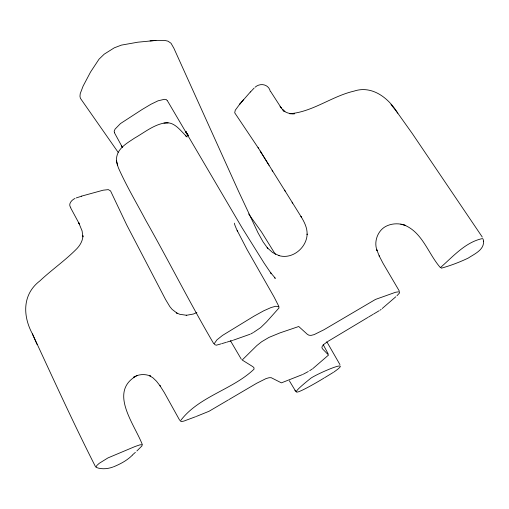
<?xml version="1.0" encoding="UTF-8"?>
<svg xmlns="http://www.w3.org/2000/svg" width="509" height="509" viewBox="0 0 509 509"><rect width="100%" height="100%" fill="white"/><g stroke="black" fill="none" stroke-linecap="round" stroke-linejoin="round"><path stroke-width="0.76" d="M213.767 343.728C190.035 303.275 168.937 261.225 145.803 220.397C136.565 202.926 126.404 185.893 118.387 167.811C117.191 164.324 115.982 160.596 116.72 156.88C118.387 147.674 127.53 142.883 134.592 138.085C144.098 132.709 152.999 125.252 163.962 123.089C174.479 120.767 180.447 131.048 187.172 136.94L185.301 135.718M234.407 223.177C234.115 223.648 236.57 229.4 237.455 231.092L237.175 230.488L247.062 249.55L274.141 297.11L278.957 306.615M239.822 104.059L235.26 110.23L234.706 112.801L258.712 148.596M243.436 99.796L239.72 104.18L250.428 91.9M250.434 92.014L254.15 88.051M397.001 295.697L399.54 292.929L399.489 291.714L395.652 292.236L375.502 299.419L323.947 329.756L314.091 334.642L311.044 335.386L308.925 335.202L307.379 334.337L298.732 326.511L279.893 332.918L268.943 337.416L261.626 341.762L256.88 345.541L242.189 360.022L252.852 366.665L253.972 367.778L254.023 369.184C232.289 389.919 198.771 396.295 180.313 420.994L181.452 421.541L183.876 421.089L195.628 416.712M136.864 450.98L141.986 445.878L142.126 444.815L140.115 444.79L135.089 446.501L107.953 457.915L99.204 463.336L96.761 465.576L96.112 467.351C101.24 469.533 107.641 468.967 112.858 467.058M395.824 296.76L382.176 308.537M132.321 455.071L135.369 452.355M132.194 455.358C126.913 460.581 120.251 464.074 113.443 466.855M381.19 309.364L380.14 310.134M134.064 376.991L133.663 377.188L137.315 375.413C107.768 391.179 134.395 423.965 142.266 444.472M312.965 368.503L328.54 355.047L322.502 348.856L321.911 347.717L322.222 346.292L323.858 344.396L327.236 341.838M255.111 87.198C260.252 82.592 268.828 84.189 270.355 91.531M312.373 368.923L309.688 370.705M333.923 372.022C356.23 356.465 313.245 375.362 309.987 378.906C276.711 405.622 313.264 384.677 324.004 378.072M327.841 341.444L367.867 317.438M333.344 372.391L324.615 377.716M379.211 310.694L373.574 314.053M253.495 332.441L260.633 327.631L266.576 321.86L279.091 307.85L278.48 306.609L275.693 306.253L271.055 307.551L263.777 310.77L253.921 316.21L222.471 335.437L216.929 339.878L214.244 343.67L214.76 344.644L216.325 345.197L221.122 343.849M368.503 317.062L372.944 314.428M228.35 399.928L209.059 411.266L196.309 416.438M228.98 399.552L256.644 383.296L266.029 378.581L269.032 377.729L271.189 377.684L281.401 382.857L302.594 374.522M308.327 371.506L303.288 374.21M75.058 198.395C71.769 199.852 67.735 204.185 70.789 207.666M250.759 333.929L252.897 332.797M250.046 334.248L233.408 340.146M196.881 312.501L193.484 314.008L186.218 315.332L186.708 315.287L179.798 314.308L176.655 312.978L177.138 313.27M76.28 197.899L81.733 196.169M226.772 342.163L232.651 340.381M81.593 196.118L103.168 190.194L108.315 189.622L110.561 190.932L126.684 224.883L165.552 299.477L169.821 306.577L172.118 309.377L177.037 313.194M221.879 343.62L226.079 342.372M136.876 375.629C141.343 374.077 146.312 374.249 150.651 376.119L149.601 375.737L152.974 377.843L156.511 381.241L160.367 386.242L159.972 385.682L164.362 392.674L179.709 420.3M292.09 202.194L301.538 217.407L300.978 216.51C304.325 221.924 307.398 227.937 307.099 234.484L307.15 234.019C306.749 247.788 292.255 259.787 278.665 255.524L279.066 255.645L272.601 252.528L267.149 247.686L267.817 248.481L263.07 241.858L257.942 232.67L238.428 191.04L173.862 48.202L171.018 43.246L167.983 41.165L164.77 40.446L155.913 40.453L137.894 42.19L121.422 45.11L114.296 47.821L104.218 54.164L99.02 59.19L90.557 72.011L83.094 86.123L80.225 93.656L79.97 96.309L80.384 98.275L118.12 152.286M150.053 40.885L155.913 40.453M168.161 122.917L163.962 123.089M400.799 224.145C403.274 224.8 410.655 226.772 400.799 224.145C395.608 223.305 390.155 224.017 385.51 226.55C377.703 230.876 373.555 241.769 377.099 250.613L376.781 249.798L379.485 256.619L379.167 255.823L383.003 263.255L399.19 290.83M274.466 277.908L275.407 278.321L270.572 272.646L271.036 273.308L264.19 263.217L241.972 227.631L167.366 100.68M404.477 225.124C422.648 232.626 428.203 253.717 440.361 267.594M114.64 132.715L114.143 131.233L115.098 129.089L120.474 123.566L142.036 109.556L150.957 104.25L158.006 100.833L164.305 99.325L166.233 99.522L167.149 100.604M482.271 237.041L412.296 133.562L397.306 112.502C388.418 97.906 371.907 85.079 354.035 91.124C331.862 96.214 312.672 111.955 289.806 113.73L294.59 113.749C290.709 114.118 286.758 113.055 283.583 110.803L284.913 111.63L282.597 109.55L283.736 110.879L280.09 106.578L281.254 107.94L270.763 91.684M397.866 113.202L391.007 104.51M295.074 390.288L289.354 380.783M295.844 391.313L295.004 390.199L295.774 391.224M248.653 213.958L261.626 232.155L275.439 254.487M95.597 466.893C73.436 423.265 53.152 378.562 32.531 334.165L32.423 333.898C22.638 315.822 22.288 294.323 39.848 280.936C51.886 269.617 65.636 260.207 77.171 248.354C80.371 244.867 82.732 240.553 82.967 235.75L82.846 236.857L82.108 230.971L78.761 222.821L79.468 224.189L70.738 208.016M241.342 359.271L230.443 340.75M272.099 170.203L285.186 191.129M284.582 190.156L292.675 203.136M272.741 171.228L262.892 155.36M258.031 147.508L260.869 152.07M269.038 165.291L260.194 150.988M260.532 151.529L262.561 154.825M326.835 341.793L339.942 364.609M323.164 344.561L328.146 353.793M122.262 147.076L114.544 132.951M121.39 145.415L122.51 147.489M32.423 333.898L37.1 344.498M116.504 160.749L117.464 165.132M483.55 241.151C484.186 249.995 474.407 253.966 468.229 258.082C459.621 262.205 450.51 265.634 441.341 268.186L440.788 267.27C453.137 256.421 465.601 242.099 482.398 238.581L483.124 239.128L483.55 241.151M187.923 135.101L185.874 131.755L187.923 135.101M188.107 135.458L185.874 131.678L188.107 135.458"/></g></svg>
